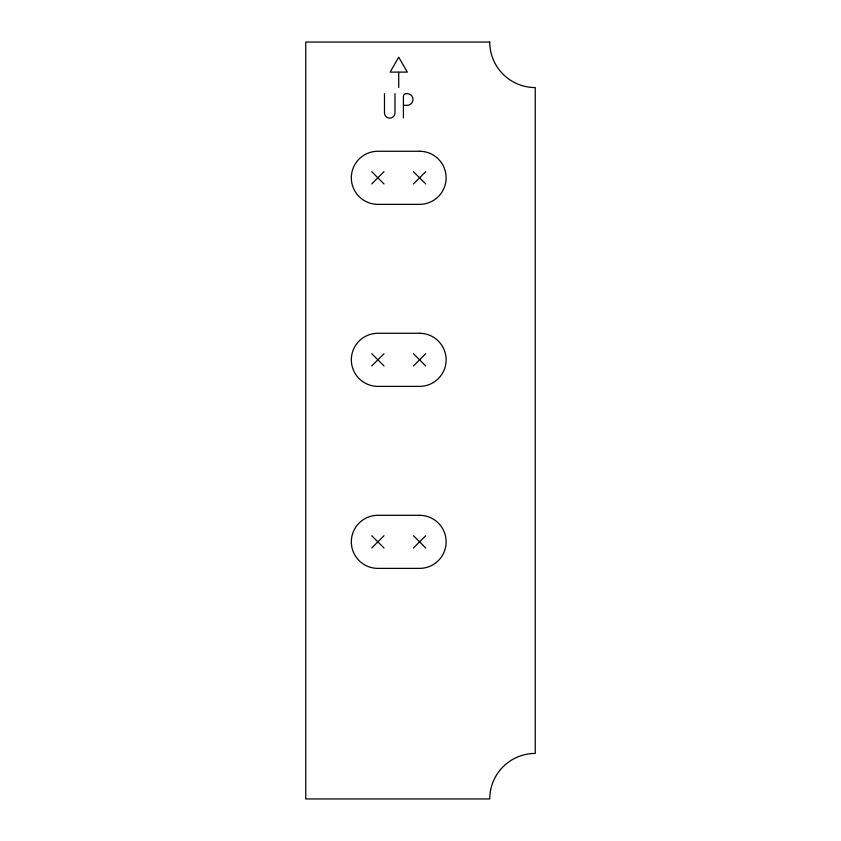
<?xml version="1.0" encoding="UTF-8"?>
<svg xmlns="http://www.w3.org/2000/svg" width="841" height="841" viewBox="0 0 841 841"><rect width="100%" height="100%" fill="white"/><g stroke="black" fill="none" stroke-linecap="round" stroke-linejoin="round"><path stroke-width="1.26" d="M371.754 183.937L384.001 171.68M413.467 183.937L425.714 171.68M371.754 365.951L384.001 353.704M413.467 365.951L425.714 353.704M371.754 547.975L384.001 535.717M413.467 547.975L425.714 535.717M398.129 72.105L390.14 72.105L398.729 57.22L407.328 72.105L398.729 72.105L398.729 87.559M404.006 105.314L407.139 105.314A5.845 5.845 0 0 0 412.984 99.469A5.845 5.845 0 0 0 407.139 93.624L406.245 93.624A2.849 2.849 0 0 0 403.407 96.463L403.407 117.887M413.467 171.68L425.714 183.937M371.754 171.68L384.001 183.937M413.467 353.704L425.714 365.951M371.754 353.704L384.001 365.951M413.467 535.717L425.714 547.975M371.754 535.717L384.001 547.975M394.976 93.624L394.976 112.904A5.246 5.246 0 0 1 389.73 118.15A5.246 5.246 0 0 1 384.484 112.904L384.484 93.624M489.746 42.05L305.756 42.05L305.756 798.95L489.746 798.95A45.509 45.509 0 0 1 535.244 753.441L535.244 87.559A45.509 45.509 0 0 1 489.746 42.05M419.585 151.264L377.872 151.264A26.544 26.544 0 0 0 351.328 177.808A26.544 26.544 0 0 0 377.872 204.352L419.585 204.352A26.544 26.544 0 0 0 446.129 177.808A26.544 26.544 0 0 0 419.585 151.264M419.585 333.278L377.872 333.278A26.544 26.544 0 0 0 351.328 359.822A26.544 26.544 0 0 0 377.872 386.376L419.585 386.376A26.544 26.544 0 0 0 446.129 359.822A26.544 26.544 0 0 0 419.585 333.278M419.585 515.302L377.872 515.302A26.544 26.544 0 0 0 351.328 541.846A26.544 26.544 0 0 0 377.872 568.39L419.585 568.39A26.544 26.544 0 0 0 446.129 541.846A26.544 26.544 0 0 0 419.585 515.302"/></g></svg>
